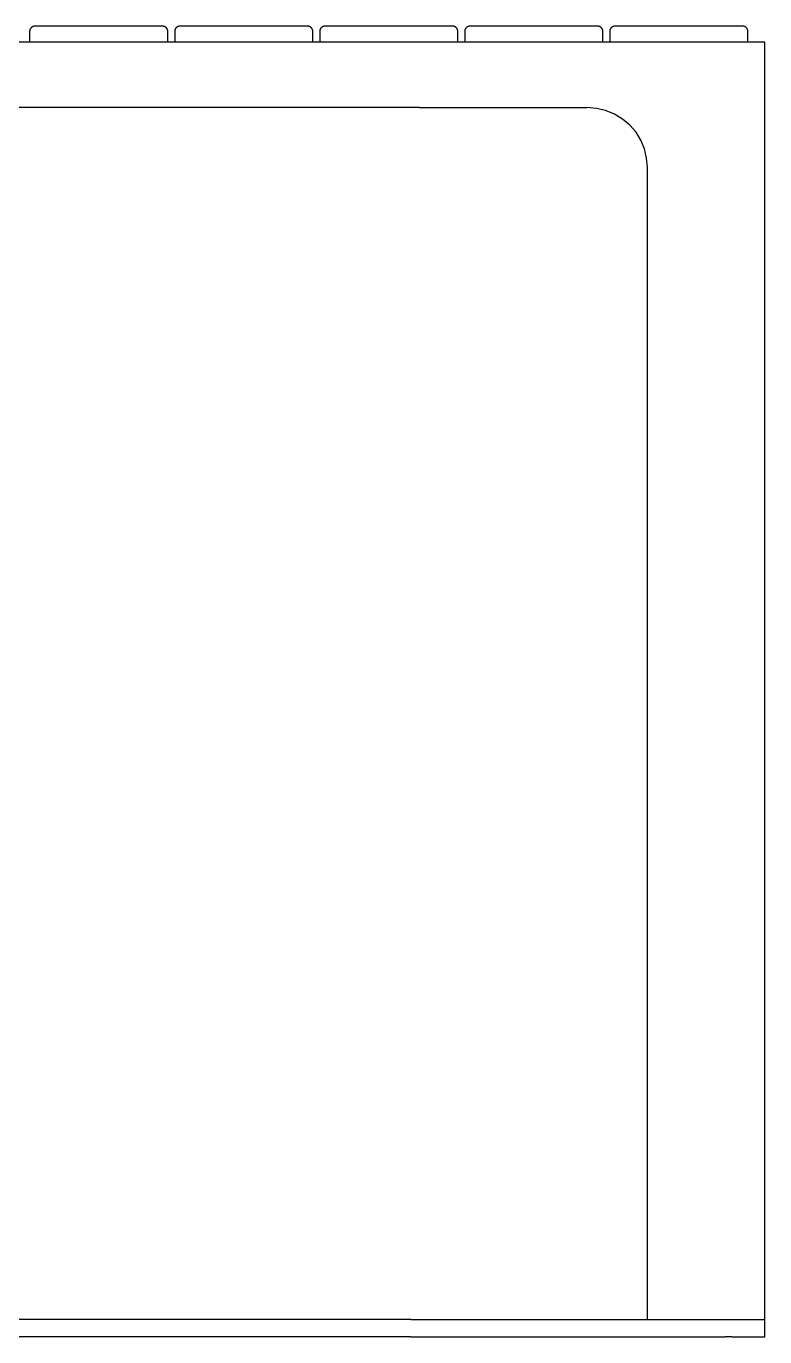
# Model space of a CAD drawing. Header units: millimetres. Extents: x 0 to 5466, y 0 to 3819.
# Drawn here: x 1523 to 1951, y 2344 to 3103 of the extents above; entities that cross this region are included whole.
import ezdxf

# ---------------------------------------------------------------- set-up
doc = ezdxf.new("R2010")
doc.units = ezdxf.units.MM
doc.header["$MEASUREMENT"] = 0
doc.layers.add('Domyślny', color=7, linetype='Continuous', true_color=0x000000)
doc.layers.add('Utwórz2D linie widoczne', color=7, linetype='Continuous', true_color=0x000000)

msp = doc.modelspace()

# ---------------------------------------------------------------- linework, layer by layer
at = {"layer": 'Domyślny'}
for p, q in [((1750.96, 3056.06, 3235.88), (1847.96, 3056.06, 3235.88)), ((1927.96, 2354.07, 3235.88), (1950.96, 2354.07, 3235.88)), ((1931.95, 2344.07, 3235.88), (1950.96, 2344.07, 3235.88))]:
    msp.add_line(p, q, dxfattribs=at)
at = {"layer": 'Utwórz2D linie widoczne'}
for p, q in [((1525.19, 3100.33, 3235.88), (1525.18, 3100.22, 3235.88)), ((1525.18, 3100.22, 3235.88), (1525.18, 3094.06, 3235.88)), ((1525.2, 3100.53, 3235.88), (1525.19, 3100.43, 3235.88)), ((1525.19, 3100.43, 3235.88), (1525.19, 3100.33, 3235.88)), ((1525.21, 3100.63, 3235.88), (1525.2, 3100.53, 3235.88)), ((1525.23, 3100.73, 3235.88), (1525.21, 3100.63, 3235.88)), ((1525.25, 3100.84, 3235.88), (1525.23, 3100.73, 3235.88)), ((1525.27, 3100.94, 3235.88), (1525.25, 3100.84, 3235.88)), ((1525.29, 3101.03, 3235.88), (1525.27, 3100.94, 3235.88)), ((1525.32, 3101.13, 3235.88), (1525.29, 3101.03, 3235.88)), ((1525.36, 3101.23, 3235.88), (1525.32, 3101.13, 3235.88)), ((1525.39, 3101.33, 3235.88), (1525.36, 3101.23, 3235.88)), ((1525.43, 3101.42, 3235.88), (1525.39, 3101.33, 3235.88)), ((1525.47, 3101.51, 3235.88), (1525.43, 3101.42, 3235.88)), ((1525.52, 3101.61, 3235.88), (1525.47, 3101.51, 3235.88)), ((1525.57, 3101.7, 3235.88), (1525.52, 3101.61, 3235.88)), ((1525.62, 3101.78, 3235.88), (1525.57, 3101.7, 3235.88)), ((1525.67, 3101.87, 3235.88), (1525.62, 3101.78, 3235.88)), ((1525.73, 3101.95, 3235.88), (1525.67, 3101.87, 3235.88)), ((1525.79, 3102.04, 3235.88), (1525.73, 3101.95, 3235.88)), ((1525.86, 3102.12, 3235.88), (1525.79, 3102.04, 3235.88)), ((1525.92, 3102.2, 3235.88), (1525.86, 3102.12, 3235.88)), ((1525.99, 3102.27, 3235.88), (1525.92, 3102.2, 3235.88)), ((1526.06, 3102.35, 3235.88), (1525.99, 3102.27, 3235.88)), ((1526.14, 3102.42, 3235.88), (1526.06, 3102.35, 3235.88)), ((1526.21, 3102.49, 3235.88), (1526.14, 3102.42, 3235.88)), ((1526.29, 3102.55, 3235.88), (1526.21, 3102.49, 3235.88)), ((1526.37, 3102.62, 3235.88), (1526.29, 3102.55, 3235.88)), ((1526.45, 3102.68, 3235.88), (1526.37, 3102.62, 3235.88)), ((1526.54, 3102.73, 3235.88), (1526.45, 3102.68, 3235.88)), ((1526.62, 3102.79, 3235.88), (1526.54, 3102.73, 3235.88)), ((1526.71, 3102.84, 3235.88), (1526.62, 3102.79, 3235.88)), ((1526.8, 3102.89, 3235.88), (1526.71, 3102.84, 3235.88)), ((1526.89, 3102.93, 3235.88), (1526.8, 3102.89, 3235.88)), ((1526.99, 3102.98, 3235.88), (1526.89, 3102.93, 3235.88)), ((1527.08, 3103.02, 3235.88), (1526.99, 3102.98, 3235.88)), ((1527.18, 3103.05, 3235.88), (1527.08, 3103.02, 3235.88)), ((1527.28, 3103.08, 3235.88), (1527.18, 3103.05, 3235.88)), ((1527.37, 3103.11, 3235.88), (1527.28, 3103.08, 3235.88)), ((1527.47, 3103.14, 3235.88), (1527.37, 3103.11, 3235.88)), ((1527.57, 3103.16, 3235.88), (1527.47, 3103.14, 3235.88)), ((1527.67, 3103.18, 3235.88), (1527.57, 3103.16, 3235.88)), ((1527.77, 3103.2, 3235.88), (1527.67, 3103.18, 3235.88)), ((1527.88, 3103.21, 3235.88), (1527.77, 3103.2, 3235.88)), ((1527.98, 3103.22, 3235.88), (1527.88, 3103.21, 3235.88)), ((1528.08, 3103.22, 3235.88), (1527.98, 3103.22, 3235.88)), ((1528.18, 3103.22, 3235.88), (1528.08, 3103.22, 3235.88)), ((1602.18, 3103.22, 3235.88), (1528.18, 3103.22, 3235.88)), ((1602.29, 3103.22, 3235.88), (1602.18, 3103.22, 3235.88)), ((1602.39, 3103.22, 3235.88), (1602.29, 3103.22, 3235.88)), ((1602.49, 3103.21, 3235.88), (1602.39, 3103.22, 3235.88)), ((1602.59, 3103.2, 3235.88), (1602.49, 3103.21, 3235.88)), ((1602.69, 3103.18, 3235.88), (1602.59, 3103.2, 3235.88)), ((1602.79, 3103.16, 3235.88), (1602.69, 3103.18, 3235.88)), ((1602.89, 3103.14, 3235.88), (1602.79, 3103.16, 3235.88)), ((1602.99, 3103.11, 3235.88), (1602.89, 3103.14, 3235.88)), ((1603.09, 3103.08, 3235.88), (1602.99, 3103.11, 3235.88)), ((1603.19, 3103.05, 3235.88), (1603.09, 3103.08, 3235.88)), ((1603.28, 3103.02, 3235.88), (1603.19, 3103.05, 3235.88)), ((1603.38, 3102.98, 3235.88), (1603.28, 3103.02, 3235.88)), ((1603.47, 3102.93, 3235.88), (1603.38, 3102.98, 3235.88)), ((1603.56, 3102.89, 3235.88), (1603.47, 3102.93, 3235.88)), ((1603.65, 3102.84, 3235.88), (1603.56, 3102.89, 3235.88)), ((1603.74, 3102.79, 3235.88), (1603.65, 3102.84, 3235.88)), ((1603.83, 3102.73, 3235.88), (1603.74, 3102.79, 3235.88)), ((1603.91, 3102.68, 3235.88), (1603.83, 3102.73, 3235.88)), ((1604, 3102.62, 3235.88), (1603.91, 3102.68, 3235.88)), ((1604.08, 3102.55, 3235.88), (1604, 3102.62, 3235.88)), ((1604.15, 3102.49, 3235.88), (1604.08, 3102.55, 3235.88)), ((1604.23, 3102.42, 3235.88), (1604.15, 3102.49, 3235.88)), ((1604.3, 3102.35, 3235.88), (1604.23, 3102.42, 3235.88)), ((1604.38, 3102.27, 3235.88), (1604.3, 3102.35, 3235.88)), ((1604.44, 3102.2, 3235.88), (1604.38, 3102.27, 3235.88)), ((1604.51, 3102.12, 3235.88), (1604.44, 3102.2, 3235.88)), ((1604.57, 3102.04, 3235.88), (1604.51, 3102.12, 3235.88)), ((1604.63, 3101.95, 3235.88), (1604.57, 3102.04, 3235.88)), ((1604.69, 3101.87, 3235.88), (1604.63, 3101.95, 3235.88)), ((1604.75, 3101.78, 3235.88), (1604.69, 3101.87, 3235.88)), ((1604.8, 3101.7, 3235.88), (1604.75, 3101.78, 3235.88)), ((1604.85, 3101.61, 3235.88), (1604.8, 3101.7, 3235.88)), ((1604.89, 3101.51, 3235.88), (1604.85, 3101.61, 3235.88)), ((1604.93, 3101.42, 3235.88), (1604.89, 3101.51, 3235.88)), ((1604.97, 3101.33, 3235.88), (1604.93, 3101.42, 3235.88)), ((1605.01, 3101.23, 3235.88), (1604.97, 3101.33, 3235.88)), ((1605.04, 3101.13, 3235.88), (1605.01, 3101.23, 3235.88)), ((1605.07, 3101.03, 3235.88), (1605.04, 3101.13, 3235.88)), ((1605.1, 3100.94, 3235.88), (1605.07, 3101.03, 3235.88)), ((1605.12, 3100.84, 3235.88), (1605.1, 3100.94, 3235.88)), ((1605.14, 3100.73, 3235.88), (1605.12, 3100.84, 3235.88)), ((1605.16, 3100.63, 3235.88), (1605.14, 3100.73, 3235.88)), ((1605.17, 3100.53, 3235.88), (1605.16, 3100.63, 3235.88)), ((1605.18, 3100.43, 3235.88), (1605.17, 3100.53, 3235.88)), ((1605.18, 3100.33, 3235.88), (1605.18, 3100.43, 3235.88)), ((1605.18, 3100.22, 3235.88), (1605.18, 3100.33, 3235.88)), ((1605.18, 3094.06, 3235.88), (1605.18, 3100.22, 3235.88)), ((1609.19, 3100.33, 3235.88), (1609.18, 3100.22, 3235.88)), ((1609.18, 3100.22, 3235.88), (1609.18, 3094.06, 3235.88)), ((1609.2, 3100.53, 3235.88), (1609.19, 3100.43, 3235.88)), ((1609.19, 3100.43, 3235.88), (1609.19, 3100.33, 3235.88)), ((1609.21, 3100.63, 3235.88), (1609.2, 3100.53, 3235.88)), ((1609.23, 3100.73, 3235.88), (1609.21, 3100.63, 3235.88)), ((1609.25, 3100.84, 3235.88), (1609.23, 3100.73, 3235.88)), ((1609.27, 3100.94, 3235.88), (1609.25, 3100.84, 3235.88)), ((1609.29, 3101.03, 3235.88), (1609.27, 3100.94, 3235.88)), ((1609.32, 3101.13, 3235.88), (1609.29, 3101.03, 3235.88)), ((1609.36, 3101.23, 3235.88), (1609.32, 3101.13, 3235.88)), ((1609.39, 3101.33, 3235.88), (1609.36, 3101.23, 3235.88)), ((1609.43, 3101.42, 3235.88), (1609.39, 3101.33, 3235.88)), ((1609.47, 3101.51, 3235.88), (1609.43, 3101.42, 3235.88)), ((1609.52, 3101.61, 3235.88), (1609.47, 3101.51, 3235.88)), ((1609.57, 3101.7, 3235.88), (1609.52, 3101.61, 3235.88)), ((1609.62, 3101.78, 3235.88), (1609.57, 3101.7, 3235.88)), ((1609.67, 3101.87, 3235.88), (1609.62, 3101.78, 3235.88)), ((1609.73, 3101.95, 3235.88), (1609.67, 3101.87, 3235.88)), ((1609.79, 3102.04, 3235.88), (1609.73, 3101.95, 3235.88)), ((1609.86, 3102.12, 3235.88), (1609.79, 3102.04, 3235.88)), ((1609.92, 3102.2, 3235.88), (1609.86, 3102.12, 3235.88)), ((1609.99, 3102.27, 3235.88), (1609.92, 3102.2, 3235.88)), ((1610.06, 3102.35, 3235.88), (1609.99, 3102.27, 3235.88)), ((1610.14, 3102.42, 3235.88), (1610.06, 3102.35, 3235.88)), ((1610.21, 3102.49, 3235.88), (1610.14, 3102.42, 3235.88)), ((1610.29, 3102.55, 3235.88), (1610.21, 3102.49, 3235.88)), ((1610.37, 3102.62, 3235.88), (1610.29, 3102.55, 3235.88)), ((1610.45, 3102.68, 3235.88), (1610.37, 3102.62, 3235.88)), ((1610.54, 3102.73, 3235.88), (1610.45, 3102.68, 3235.88)), ((1610.62, 3102.79, 3235.88), (1610.54, 3102.73, 3235.88)), ((1610.71, 3102.84, 3235.88), (1610.62, 3102.79, 3235.88)), ((1610.8, 3102.89, 3235.88), (1610.71, 3102.84, 3235.88)), ((1610.89, 3102.93, 3235.88), (1610.8, 3102.89, 3235.88)), ((1610.99, 3102.98, 3235.88), (1610.89, 3102.93, 3235.88)), ((1611.08, 3103.02, 3235.88), (1610.99, 3102.98, 3235.88)), ((1611.18, 3103.05, 3235.88), (1611.08, 3103.02, 3235.88)), ((1611.28, 3103.08, 3235.88), (1611.18, 3103.05, 3235.88)), ((1611.37, 3103.11, 3235.88), (1611.28, 3103.08, 3235.88)), ((1611.47, 3103.14, 3235.88), (1611.37, 3103.11, 3235.88)), ((1611.57, 3103.16, 3235.88), (1611.47, 3103.14, 3235.88)), ((1611.67, 3103.18, 3235.88), (1611.57, 3103.16, 3235.88)), ((1611.77, 3103.2, 3235.88), (1611.67, 3103.18, 3235.88)), ((1611.88, 3103.21, 3235.88), (1611.77, 3103.2, 3235.88)), ((1611.98, 3103.22, 3235.88), (1611.88, 3103.21, 3235.88)), ((1612.08, 3103.22, 3235.88), (1611.98, 3103.22, 3235.88)), ((1612.18, 3103.22, 3235.88), (1612.08, 3103.22, 3235.88)), ((1686.18, 3103.22, 3235.88), (1612.18, 3103.22, 3235.88)), ((1686.29, 3103.22, 3235.88), (1686.18, 3103.22, 3235.88)), ((1686.39, 3103.22, 3235.88), (1686.29, 3103.22, 3235.88)), ((1686.49, 3103.21, 3235.88), (1686.39, 3103.22, 3235.88)), ((1686.59, 3103.2, 3235.88), (1686.49, 3103.21, 3235.88)), ((1686.69, 3103.18, 3235.88), (1686.59, 3103.2, 3235.88)), ((1686.79, 3103.16, 3235.88), (1686.69, 3103.18, 3235.88)), ((1686.89, 3103.14, 3235.88), (1686.79, 3103.16, 3235.88)), ((1686.99, 3103.11, 3235.88), (1686.89, 3103.14, 3235.88)), ((1687.09, 3103.08, 3235.88), (1686.99, 3103.11, 3235.88)), ((1687.19, 3103.05, 3235.88), (1687.09, 3103.08, 3235.88)), ((1687.28, 3103.02, 3235.88), (1687.19, 3103.05, 3235.88)), ((1687.38, 3102.98, 3235.88), (1687.28, 3103.02, 3235.88)), ((1687.47, 3102.93, 3235.88), (1687.38, 3102.98, 3235.88)), ((1687.56, 3102.89, 3235.88), (1687.47, 3102.93, 3235.88)), ((1687.65, 3102.84, 3235.88), (1687.56, 3102.89, 3235.88)), ((1687.74, 3102.79, 3235.88), (1687.65, 3102.84, 3235.88)), ((1687.83, 3102.73, 3235.88), (1687.74, 3102.79, 3235.88)), ((1687.91, 3102.68, 3235.88), (1687.83, 3102.73, 3235.88)), ((1688, 3102.62, 3235.88), (1687.91, 3102.68, 3235.88)), ((1688.08, 3102.55, 3235.88), (1688, 3102.62, 3235.88)), ((1688.15, 3102.49, 3235.88), (1688.08, 3102.55, 3235.88)), ((1688.23, 3102.42, 3235.88), (1688.15, 3102.49, 3235.88)), ((1688.3, 3102.35, 3235.88), (1688.23, 3102.42, 3235.88)), ((1688.38, 3102.27, 3235.88), (1688.3, 3102.35, 3235.88)), ((1688.44, 3102.2, 3235.88), (1688.38, 3102.27, 3235.88)), ((1688.51, 3102.12, 3235.88), (1688.44, 3102.2, 3235.88)), ((1688.57, 3102.04, 3235.88), (1688.51, 3102.12, 3235.88)), ((1688.63, 3101.95, 3235.88), (1688.57, 3102.04, 3235.88)), ((1688.69, 3101.87, 3235.88), (1688.63, 3101.95, 3235.88)), ((1688.75, 3101.78, 3235.88), (1688.69, 3101.87, 3235.88)), ((1688.8, 3101.7, 3235.88), (1688.75, 3101.78, 3235.88)), ((1688.85, 3101.61, 3235.88), (1688.8, 3101.7, 3235.88)), ((1688.89, 3101.51, 3235.88), (1688.85, 3101.61, 3235.88)), ((1688.93, 3101.42, 3235.88), (1688.89, 3101.51, 3235.88)), ((1688.97, 3101.33, 3235.88), (1688.93, 3101.42, 3235.88)), ((1689.01, 3101.23, 3235.88), (1688.97, 3101.33, 3235.88)), ((1689.04, 3101.13, 3235.88), (1689.01, 3101.23, 3235.88)), ((1689.07, 3101.03, 3235.88), (1689.04, 3101.13, 3235.88)), ((1689.1, 3100.94, 3235.88), (1689.07, 3101.03, 3235.88)), ((1689.12, 3100.84, 3235.88), (1689.1, 3100.94, 3235.88)), ((1689.14, 3100.73, 3235.88), (1689.12, 3100.84, 3235.88)), ((1689.16, 3100.63, 3235.88), (1689.14, 3100.73, 3235.88)), ((1689.17, 3100.53, 3235.88), (1689.16, 3100.63, 3235.88)), ((1689.18, 3100.43, 3235.88), (1689.17, 3100.53, 3235.88)), ((1689.18, 3100.33, 3235.88), (1689.18, 3100.43, 3235.88)), ((1689.18, 3100.22, 3235.88), (1689.18, 3100.33, 3235.88)), ((1689.18, 3094.06, 3235.88), (1689.18, 3100.22, 3235.88)), ((1693.19, 3100.33, 3235.88), (1693.18, 3100.22, 3235.88)), ((1693.18, 3100.22, 3235.88), (1693.18, 3094.06, 3235.88)), ((1693.2, 3100.53, 3235.88), (1693.19, 3100.43, 3235.88)), ((1693.19, 3100.43, 3235.88), (1693.19, 3100.33, 3235.88)), ((1693.21, 3100.63, 3235.88), (1693.2, 3100.53, 3235.88)), ((1693.23, 3100.73, 3235.88), (1693.21, 3100.63, 3235.88)), ((1693.25, 3100.84, 3235.88), (1693.23, 3100.73, 3235.88)), ((1693.27, 3100.94, 3235.88), (1693.25, 3100.84, 3235.88)), ((1693.29, 3101.03, 3235.88), (1693.27, 3100.94, 3235.88)), ((1693.32, 3101.13, 3235.88), (1693.29, 3101.03, 3235.88)), ((1693.36, 3101.23, 3235.88), (1693.32, 3101.13, 3235.88)), ((1693.39, 3101.33, 3235.88), (1693.36, 3101.23, 3235.88)), ((1693.43, 3101.42, 3235.88), (1693.39, 3101.33, 3235.88)), ((1693.47, 3101.51, 3235.88), (1693.43, 3101.42, 3235.88)), ((1693.52, 3101.61, 3235.88), (1693.47, 3101.51, 3235.88)), ((1693.57, 3101.7, 3235.88), (1693.52, 3101.61, 3235.88)), ((1693.62, 3101.78, 3235.88), (1693.57, 3101.7, 3235.88)), ((1693.67, 3101.87, 3235.88), (1693.62, 3101.78, 3235.88)), ((1693.73, 3101.95, 3235.88), (1693.67, 3101.87, 3235.88)), ((1693.79, 3102.04, 3235.88), (1693.73, 3101.95, 3235.88)), ((1693.86, 3102.12, 3235.88), (1693.79, 3102.04, 3235.88)), ((1693.92, 3102.2, 3235.88), (1693.86, 3102.12, 3235.88)), ((1693.99, 3102.27, 3235.88), (1693.92, 3102.2, 3235.88)), ((1694.06, 3102.35, 3235.88), (1693.99, 3102.27, 3235.88)), ((1694.14, 3102.42, 3235.88), (1694.06, 3102.35, 3235.88)), ((1694.21, 3102.49, 3235.88), (1694.14, 3102.42, 3235.88)), ((1694.29, 3102.55, 3235.88), (1694.21, 3102.49, 3235.88)), ((1694.37, 3102.62, 3235.88), (1694.29, 3102.55, 3235.88)), ((1694.45, 3102.68, 3235.88), (1694.37, 3102.62, 3235.88)), ((1694.54, 3102.73, 3235.88), (1694.45, 3102.68, 3235.88)), ((1694.62, 3102.79, 3235.88), (1694.54, 3102.73, 3235.88)), ((1694.71, 3102.84, 3235.88), (1694.62, 3102.79, 3235.88)), ((1694.8, 3102.89, 3235.88), (1694.71, 3102.84, 3235.88)), ((1694.89, 3102.93, 3235.88), (1694.8, 3102.89, 3235.88)), ((1694.99, 3102.98, 3235.88), (1694.89, 3102.93, 3235.88)), ((1695.08, 3103.02, 3235.88), (1694.99, 3102.98, 3235.88)), ((1695.18, 3103.05, 3235.88), (1695.08, 3103.02, 3235.88)), ((1695.28, 3103.08, 3235.88), (1695.18, 3103.05, 3235.88)), ((1695.37, 3103.11, 3235.88), (1695.28, 3103.08, 3235.88)), ((1695.47, 3103.14, 3235.88), (1695.37, 3103.11, 3235.88)), ((1695.57, 3103.16, 3235.88), (1695.47, 3103.14, 3235.88)), ((1695.67, 3103.18, 3235.88), (1695.57, 3103.16, 3235.88)), ((1695.77, 3103.2, 3235.88), (1695.67, 3103.18, 3235.88)), ((1695.88, 3103.21, 3235.88), (1695.77, 3103.2, 3235.88)), ((1695.98, 3103.22, 3235.88), (1695.88, 3103.21, 3235.88)), ((1696.08, 3103.22, 3235.88), (1695.98, 3103.22, 3235.88)), ((1696.18, 3103.22, 3235.88), (1696.08, 3103.22, 3235.88)), ((1770.18, 3103.22, 3235.88), (1696.18, 3103.22, 3235.88)), ((1770.29, 3103.22, 3235.88), (1770.18, 3103.22, 3235.88)), ((1770.39, 3103.22, 3235.88), (1770.29, 3103.22, 3235.88)), ((1770.49, 3103.21, 3235.88), (1770.39, 3103.22, 3235.88)), ((1770.59, 3103.2, 3235.88), (1770.49, 3103.21, 3235.88)), ((1770.69, 3103.18, 3235.88), (1770.59, 3103.2, 3235.88)), ((1770.79, 3103.16, 3235.88), (1770.69, 3103.18, 3235.88)), ((1770.89, 3103.14, 3235.88), (1770.79, 3103.16, 3235.88)), ((1770.99, 3103.11, 3235.88), (1770.89, 3103.14, 3235.88)), ((1771.09, 3103.08, 3235.88), (1770.99, 3103.11, 3235.88)), ((1771.19, 3103.05, 3235.88), (1771.09, 3103.08, 3235.88)), ((1771.28, 3103.02, 3235.88), (1771.19, 3103.05, 3235.88)), ((1771.38, 3102.98, 3235.88), (1771.28, 3103.02, 3235.88)), ((1771.47, 3102.93, 3235.88), (1771.38, 3102.98, 3235.88)), ((1771.56, 3102.89, 3235.88), (1771.47, 3102.93, 3235.88)), ((1771.65, 3102.84, 3235.88), (1771.56, 3102.89, 3235.88)), ((1771.74, 3102.79, 3235.88), (1771.65, 3102.84, 3235.88)), ((1771.83, 3102.73, 3235.88), (1771.74, 3102.79, 3235.88)), ((1771.91, 3102.68, 3235.88), (1771.83, 3102.73, 3235.88)), ((1772, 3102.62, 3235.88), (1771.91, 3102.68, 3235.88)), ((1772.08, 3102.55, 3235.88), (1772, 3102.62, 3235.88)), ((1772.15, 3102.49, 3235.88), (1772.08, 3102.55, 3235.88)), ((1772.23, 3102.42, 3235.88), (1772.15, 3102.49, 3235.88)), ((1772.3, 3102.35, 3235.88), (1772.23, 3102.42, 3235.88)), ((1772.38, 3102.27, 3235.88), (1772.3, 3102.35, 3235.88)), ((1772.44, 3102.2, 3235.88), (1772.38, 3102.27, 3235.88)), ((1772.51, 3102.12, 3235.88), (1772.44, 3102.2, 3235.88)), ((1772.57, 3102.04, 3235.88), (1772.51, 3102.12, 3235.88)), ((1772.63, 3101.95, 3235.88), (1772.57, 3102.04, 3235.88)), ((1772.69, 3101.87, 3235.88), (1772.63, 3101.95, 3235.88)), ((1772.75, 3101.78, 3235.88), (1772.69, 3101.87, 3235.88)), ((1772.8, 3101.7, 3235.88), (1772.75, 3101.78, 3235.88)), ((1772.85, 3101.61, 3235.88), (1772.8, 3101.7, 3235.88)), ((1772.89, 3101.51, 3235.88), (1772.85, 3101.61, 3235.88)), ((1772.93, 3101.42, 3235.88), (1772.89, 3101.51, 3235.88)), ((1772.97, 3101.33, 3235.88), (1772.93, 3101.42, 3235.88)), ((1773.01, 3101.23, 3235.88), (1772.97, 3101.33, 3235.88)), ((1773.04, 3101.13, 3235.88), (1773.01, 3101.23, 3235.88)), ((1773.07, 3101.03, 3235.88), (1773.04, 3101.13, 3235.88)), ((1773.1, 3100.94, 3235.88), (1773.07, 3101.03, 3235.88)), ((1773.12, 3100.84, 3235.88), (1773.1, 3100.94, 3235.88)), ((1773.14, 3100.73, 3235.88), (1773.12, 3100.84, 3235.88)), ((1773.16, 3100.63, 3235.88), (1773.14, 3100.73, 3235.88)), ((1773.17, 3100.53, 3235.88), (1773.16, 3100.63, 3235.88)), ((1773.18, 3100.43, 3235.88), (1773.17, 3100.53, 3235.88)), ((1773.18, 3100.33, 3235.88), (1773.18, 3100.43, 3235.88)), ((1773.18, 3100.22, 3235.88), (1773.18, 3100.33, 3235.88)), ((1773.18, 3094.06, 3235.88), (1773.18, 3100.22, 3235.88)), ((1777.19, 3100.33, 3235.88), (1777.18, 3100.22, 3235.88)), ((1777.18, 3100.22, 3235.88), (1777.18, 3094.06, 3235.88)), ((1777.2, 3100.53, 3235.88), (1777.19, 3100.43, 3235.88)), ((1777.19, 3100.43, 3235.88), (1777.19, 3100.33, 3235.88)), ((1777.21, 3100.63, 3235.88), (1777.2, 3100.53, 3235.88)), ((1777.23, 3100.73, 3235.88), (1777.21, 3100.63, 3235.88)), ((1777.25, 3100.84, 3235.88), (1777.23, 3100.73, 3235.88)), ((1777.27, 3100.94, 3235.88), (1777.25, 3100.84, 3235.88)), ((1777.29, 3101.03, 3235.88), (1777.27, 3100.94, 3235.88)), ((1777.32, 3101.13, 3235.88), (1777.29, 3101.03, 3235.88)), ((1777.36, 3101.23, 3235.88), (1777.32, 3101.13, 3235.88)), ((1777.39, 3101.33, 3235.88), (1777.36, 3101.23, 3235.88)), ((1777.43, 3101.42, 3235.88), (1777.39, 3101.33, 3235.88)), ((1777.47, 3101.51, 3235.88), (1777.43, 3101.42, 3235.88)), ((1777.52, 3101.61, 3235.88), (1777.47, 3101.51, 3235.88)), ((1777.57, 3101.7, 3235.88), (1777.52, 3101.61, 3235.88)), ((1777.62, 3101.78, 3235.88), (1777.57, 3101.7, 3235.88)), ((1777.67, 3101.87, 3235.88), (1777.62, 3101.78, 3235.88)), ((1777.73, 3101.95, 3235.88), (1777.67, 3101.87, 3235.88)), ((1777.79, 3102.04, 3235.88), (1777.73, 3101.95, 3235.88)), ((1777.86, 3102.12, 3235.88), (1777.79, 3102.04, 3235.88)), ((1777.92, 3102.2, 3235.88), (1777.86, 3102.12, 3235.88)), ((1777.99, 3102.27, 3235.88), (1777.92, 3102.2, 3235.88)), ((1778.06, 3102.35, 3235.88), (1777.99, 3102.27, 3235.88)), ((1778.14, 3102.42, 3235.88), (1778.06, 3102.35, 3235.88)), ((1778.21, 3102.49, 3235.88), (1778.14, 3102.42, 3235.88)), ((1778.29, 3102.55, 3235.88), (1778.21, 3102.49, 3235.88)), ((1778.37, 3102.62, 3235.88), (1778.29, 3102.55, 3235.88)), ((1778.45, 3102.68, 3235.88), (1778.37, 3102.62, 3235.88)), ((1778.54, 3102.73, 3235.88), (1778.45, 3102.68, 3235.88)), ((1778.62, 3102.79, 3235.88), (1778.54, 3102.73, 3235.88)), ((1778.71, 3102.84, 3235.88), (1778.62, 3102.79, 3235.88)), ((1778.8, 3102.89, 3235.88), (1778.71, 3102.84, 3235.88)), ((1778.89, 3102.93, 3235.88), (1778.8, 3102.89, 3235.88)), ((1778.99, 3102.98, 3235.88), (1778.89, 3102.93, 3235.88)), ((1779.08, 3103.02, 3235.88), (1778.99, 3102.98, 3235.88)), ((1779.18, 3103.05, 3235.88), (1779.08, 3103.02, 3235.88)), ((1779.28, 3103.08, 3235.88), (1779.18, 3103.05, 3235.88)), ((1779.37, 3103.11, 3235.88), (1779.28, 3103.08, 3235.88)), ((1779.47, 3103.14, 3235.88), (1779.37, 3103.11, 3235.88)), ((1779.57, 3103.16, 3235.88), (1779.47, 3103.14, 3235.88)), ((1779.67, 3103.18, 3235.88), (1779.57, 3103.16, 3235.88)), ((1779.77, 3103.2, 3235.88), (1779.67, 3103.18, 3235.88)), ((1779.88, 3103.21, 3235.88), (1779.77, 3103.2, 3235.88)), ((1779.98, 3103.22, 3235.88), (1779.88, 3103.21, 3235.88)), ((1780.08, 3103.22, 3235.88), (1779.98, 3103.22, 3235.88)), ((1780.18, 3103.22, 3235.88), (1780.08, 3103.22, 3235.88)), ((1854.18, 3103.22, 3235.88), (1780.18, 3103.22, 3235.88)), ((1854.29, 3103.22, 3235.88), (1854.18, 3103.22, 3235.88)), ((1854.39, 3103.22, 3235.88), (1854.29, 3103.22, 3235.88)), ((1854.49, 3103.21, 3235.88), (1854.39, 3103.22, 3235.88)), ((1854.59, 3103.2, 3235.88), (1854.49, 3103.21, 3235.88)), ((1854.69, 3103.18, 3235.88), (1854.59, 3103.2, 3235.88)), ((1854.79, 3103.16, 3235.88), (1854.69, 3103.18, 3235.88)), ((1854.89, 3103.14, 3235.88), (1854.79, 3103.16, 3235.88)), ((1854.99, 3103.11, 3235.88), (1854.89, 3103.14, 3235.88)), ((1855.09, 3103.08, 3235.88), (1854.99, 3103.11, 3235.88)), ((1855.19, 3103.05, 3235.88), (1855.09, 3103.08, 3235.88)), ((1855.28, 3103.02, 3235.88), (1855.19, 3103.05, 3235.88)), ((1855.38, 3102.98, 3235.88), (1855.28, 3103.02, 3235.88)), ((1855.47, 3102.93, 3235.88), (1855.38, 3102.98, 3235.88)), ((1855.56, 3102.89, 3235.88), (1855.47, 3102.93, 3235.88)), ((1855.65, 3102.84, 3235.88), (1855.56, 3102.89, 3235.88)), ((1855.74, 3102.79, 3235.88), (1855.65, 3102.84, 3235.88)), ((1855.83, 3102.73, 3235.88), (1855.74, 3102.79, 3235.88)), ((1855.91, 3102.68, 3235.88), (1855.83, 3102.73, 3235.88)), ((1856, 3102.62, 3235.88), (1855.91, 3102.68, 3235.88)), ((1856.08, 3102.55, 3235.88), (1856, 3102.62, 3235.88)), ((1856.15, 3102.49, 3235.88), (1856.08, 3102.55, 3235.88)), ((1856.23, 3102.42, 3235.88), (1856.15, 3102.49, 3235.88)), ((1856.3, 3102.35, 3235.88), (1856.23, 3102.42, 3235.88)), ((1856.38, 3102.27, 3235.88), (1856.3, 3102.35, 3235.88)), ((1856.44, 3102.2, 3235.88), (1856.38, 3102.27, 3235.88)), ((1856.51, 3102.12, 3235.88), (1856.44, 3102.2, 3235.88)), ((1856.57, 3102.04, 3235.88), (1856.51, 3102.12, 3235.88)), ((1856.63, 3101.95, 3235.88), (1856.57, 3102.04, 3235.88)), ((1856.69, 3101.87, 3235.88), (1856.63, 3101.95, 3235.88)), ((1856.75, 3101.78, 3235.88), (1856.69, 3101.87, 3235.88)), ((1856.8, 3101.7, 3235.88), (1856.75, 3101.78, 3235.88)), ((1856.85, 3101.61, 3235.88), (1856.8, 3101.7, 3235.88)), ((1856.89, 3101.51, 3235.88), (1856.85, 3101.61, 3235.88)), ((1856.93, 3101.42, 3235.88), (1856.89, 3101.51, 3235.88)), ((1856.97, 3101.33, 3235.88), (1856.93, 3101.42, 3235.88)), ((1857.01, 3101.23, 3235.88), (1856.97, 3101.33, 3235.88)), ((1857.04, 3101.13, 3235.88), (1857.01, 3101.23, 3235.88)), ((1857.07, 3101.03, 3235.88), (1857.04, 3101.13, 3235.88)), ((1857.1, 3100.94, 3235.88), (1857.07, 3101.03, 3235.88)), ((1857.12, 3100.84, 3235.88), (1857.1, 3100.94, 3235.88)), ((1857.14, 3100.73, 3235.88), (1857.12, 3100.84, 3235.88)), ((1857.16, 3100.63, 3235.88), (1857.14, 3100.73, 3235.88)), ((1857.17, 3100.53, 3235.88), (1857.16, 3100.63, 3235.88)), ((1857.18, 3100.43, 3235.88), (1857.17, 3100.53, 3235.88)), ((1857.18, 3100.33, 3235.88), (1857.18, 3100.43, 3235.88)), ((1857.18, 3100.22, 3235.88), (1857.18, 3100.33, 3235.88)), ((1857.18, 3094.06, 3235.88), (1857.18, 3100.22, 3235.88)), ((1861.19, 3100.33, 3235.88), (1861.18, 3100.22, 3235.88)), ((1861.18, 3100.22, 3235.88), (1861.18, 3094.06, 3235.88)), ((1861.2, 3100.53, 3235.88), (1861.19, 3100.43, 3235.88)), ((1861.19, 3100.43, 3235.88), (1861.19, 3100.33, 3235.88)), ((1861.21, 3100.63, 3235.88), (1861.2, 3100.53, 3235.88)), ((1861.23, 3100.73, 3235.88), (1861.21, 3100.63, 3235.88)), ((1861.25, 3100.84, 3235.88), (1861.23, 3100.73, 3235.88)), ((1861.27, 3100.94, 3235.88), (1861.25, 3100.84, 3235.88)), ((1861.29, 3101.03, 3235.88), (1861.27, 3100.94, 3235.88)), ((1861.32, 3101.13, 3235.88), (1861.29, 3101.03, 3235.88)), ((1861.36, 3101.23, 3235.88), (1861.32, 3101.13, 3235.88)), ((1861.39, 3101.33, 3235.88), (1861.36, 3101.23, 3235.88)), ((1861.43, 3101.42, 3235.88), (1861.39, 3101.33, 3235.88)), ((1861.47, 3101.51, 3235.88), (1861.43, 3101.42, 3235.88)), ((1861.52, 3101.61, 3235.88), (1861.47, 3101.51, 3235.88)), ((1861.57, 3101.7, 3235.88), (1861.52, 3101.61, 3235.88)), ((1861.62, 3101.78, 3235.88), (1861.57, 3101.7, 3235.88)), ((1861.67, 3101.87, 3235.88), (1861.62, 3101.78, 3235.88)), ((1861.73, 3101.95, 3235.88), (1861.67, 3101.87, 3235.88)), ((1861.79, 3102.04, 3235.88), (1861.73, 3101.95, 3235.88)), ((1861.86, 3102.12, 3235.88), (1861.79, 3102.04, 3235.88)), ((1861.92, 3102.2, 3235.88), (1861.86, 3102.12, 3235.88)), ((1861.99, 3102.27, 3235.88), (1861.92, 3102.2, 3235.88)), ((1862.06, 3102.35, 3235.88), (1861.99, 3102.27, 3235.88)), ((1862.14, 3102.42, 3235.88), (1862.06, 3102.35, 3235.88)), ((1862.21, 3102.49, 3235.88), (1862.14, 3102.42, 3235.88)), ((1862.29, 3102.55, 3235.88), (1862.21, 3102.49, 3235.88)), ((1862.37, 3102.62, 3235.88), (1862.29, 3102.55, 3235.88)), ((1862.45, 3102.68, 3235.88), (1862.37, 3102.62, 3235.88)), ((1862.54, 3102.73, 3235.88), (1862.45, 3102.68, 3235.88)), ((1862.62, 3102.79, 3235.88), (1862.54, 3102.73, 3235.88)), ((1862.71, 3102.84, 3235.88), (1862.62, 3102.79, 3235.88)), ((1862.8, 3102.89, 3235.88), (1862.71, 3102.84, 3235.88)), ((1862.89, 3102.93, 3235.88), (1862.8, 3102.89, 3235.88)), ((1862.99, 3102.98, 3235.88), (1862.89, 3102.93, 3235.88)), ((1863.08, 3103.02, 3235.88), (1862.99, 3102.98, 3235.88)), ((1863.18, 3103.05, 3235.88), (1863.08, 3103.02, 3235.88)), ((1863.28, 3103.08, 3235.88), (1863.18, 3103.05, 3235.88)), ((1863.37, 3103.11, 3235.88), (1863.28, 3103.08, 3235.88)), ((1863.47, 3103.14, 3235.88), (1863.37, 3103.11, 3235.88)), ((1863.57, 3103.16, 3235.88), (1863.47, 3103.14, 3235.88)), ((1863.67, 3103.18, 3235.88), (1863.57, 3103.16, 3235.88)), ((1863.77, 3103.2, 3235.88), (1863.67, 3103.18, 3235.88)), ((1863.88, 3103.21, 3235.88), (1863.77, 3103.2, 3235.88)), ((1863.98, 3103.22, 3235.88), (1863.88, 3103.21, 3235.88)), ((1864.08, 3103.22, 3235.88), (1863.98, 3103.22, 3235.88)), ((1864.18, 3103.22, 3235.88), (1864.08, 3103.22, 3235.88)), ((1921.18, 3103.22, 3235.88), (1864.18, 3103.22, 3235.88)), ((1938.18, 3103.22, 3235.88), (1921.18, 3103.22, 3235.88)), ((1938.29, 3103.22, 3235.88), (1938.18, 3103.22, 3235.88)), ((1938.39, 3103.22, 3235.88), (1938.29, 3103.22, 3235.88)), ((1938.49, 3103.21, 3235.88), (1938.39, 3103.22, 3235.88)), ((1938.59, 3103.2, 3235.88), (1938.49, 3103.21, 3235.88)), ((1938.69, 3103.18, 3235.88), (1938.59, 3103.2, 3235.88)), ((1938.79, 3103.16, 3235.88), (1938.69, 3103.18, 3235.88)), ((1938.89, 3103.14, 3235.88), (1938.79, 3103.16, 3235.88)), ((1938.99, 3103.11, 3235.88), (1938.89, 3103.14, 3235.88)), ((1939.09, 3103.08, 3235.88), (1938.99, 3103.11, 3235.88)), ((1939.19, 3103.05, 3235.88), (1939.09, 3103.08, 3235.88)), ((1939.28, 3103.02, 3235.88), (1939.19, 3103.05, 3235.88)), ((1939.38, 3102.98, 3235.88), (1939.28, 3103.02, 3235.88)), ((1939.47, 3102.93, 3235.88), (1939.38, 3102.98, 3235.88)), ((1939.56, 3102.89, 3235.88), (1939.47, 3102.93, 3235.88)), ((1939.65, 3102.84, 3235.88), (1939.56, 3102.89, 3235.88)), ((1939.74, 3102.79, 3235.88), (1939.65, 3102.84, 3235.88)), ((1939.83, 3102.73, 3235.88), (1939.74, 3102.79, 3235.88)), ((1939.91, 3102.68, 3235.88), (1939.83, 3102.73, 3235.88)), ((1940, 3102.62, 3235.88), (1939.91, 3102.68, 3235.88)), ((1940.08, 3102.55, 3235.88), (1940, 3102.62, 3235.88)), ((1940.15, 3102.49, 3235.88), (1940.08, 3102.55, 3235.88)), ((1940.23, 3102.42, 3235.88), (1940.15, 3102.49, 3235.88)), ((1940.3, 3102.35, 3235.88), (1940.23, 3102.42, 3235.88)), ((1940.38, 3102.27, 3235.88), (1940.3, 3102.35, 3235.88)), ((1940.44, 3102.2, 3235.88), (1940.38, 3102.27, 3235.88)), ((1940.51, 3102.12, 3235.88), (1940.44, 3102.2, 3235.88)), ((1940.57, 3102.04, 3235.88), (1940.51, 3102.12, 3235.88)), ((1940.63, 3101.95, 3235.88), (1940.57, 3102.04, 3235.88)), ((1940.69, 3101.87, 3235.88), (1940.63, 3101.95, 3235.88)), ((1940.75, 3101.78, 3235.88), (1940.69, 3101.87, 3235.88)), ((1940.8, 3101.7, 3235.88), (1940.75, 3101.78, 3235.88)), ((1940.85, 3101.61, 3235.88), (1940.8, 3101.7, 3235.88)), ((1940.89, 3101.51, 3235.88), (1940.85, 3101.61, 3235.88)), ((1940.93, 3101.42, 3235.88), (1940.89, 3101.51, 3235.88)), ((1940.97, 3101.33, 3235.88), (1940.93, 3101.42, 3235.88)), ((1941.01, 3101.23, 3235.88), (1940.97, 3101.33, 3235.88)), ((1941.04, 3101.13, 3235.88), (1941.01, 3101.23, 3235.88)), ((1941.07, 3101.03, 3235.88), (1941.04, 3101.13, 3235.88)), ((1941.1, 3100.94, 3235.88), (1941.07, 3101.03, 3235.88)), ((1941.12, 3100.84, 3235.88), (1941.1, 3100.94, 3235.88)), ((1941.14, 3100.73, 3235.88), (1941.12, 3100.84, 3235.88)), ((1941.16, 3100.63, 3235.88), (1941.14, 3100.73, 3235.88)), ((1941.17, 3100.53, 3235.88), (1941.16, 3100.63, 3235.88)), ((1941.18, 3100.43, 3235.88), (1941.17, 3100.53, 3235.88)), ((1941.18, 3100.33, 3235.88), (1941.18, 3100.43, 3235.88)), ((1941.18, 3100.22, 3235.88), (1941.18, 3100.33, 3235.88)), ((1941.18, 3094.06, 3235.88), (1941.18, 3100.22, 3235.88)), ((1750.96, 3094.06, 3235.88), (1295.96, 3094.06, 3235.88)), ((1882.96, 3094.06, 3235.88), (1750.96, 3094.06, 3235.88)), ((1927.96, 3094.06, 3235.88), (1882.96, 3094.06, 3235.88)), ((1931.56, 3094.06, 3235.88), (1927.96, 3094.06, 3235.88)), ((1935.07, 3094.06, 3235.88), (1931.56, 3094.06, 3235.88)), ((1938.4, 3094.06, 3235.88), (1935.07, 3094.06, 3235.88)), ((1941.48, 3094.06, 3235.88), (1938.4, 3094.06, 3235.88)), ((1944.22, 3094.06, 3235.88), (1941.48, 3094.06, 3235.88)), ((1946.57, 3094.06, 3235.88), (1944.22, 3094.06, 3235.88)), ((1948.45, 3094.06, 3235.88), (1946.57, 3094.06, 3235.88)), ((1949.83, 3094.06, 3235.88), (1948.45, 3094.06, 3235.88)), ((1950.68, 3094.06, 3235.88), (1949.83, 3094.06, 3235.88)), ((1950.96, 3094.06, 3235.88), (1950.68, 3094.06, 3235.88)), ((1950.96, 2354.07, 3235.88), (1950.96, 3094.06, 3235.88)), ((1750.96, 3056.06, 3235.88), (1295.96, 3056.06, 3235.88)), ((1853.43, 3055.63, 3235.88), (1847.96, 3056.06, 3235.88)), ((1858.77, 3054.35, 3235.88), (1853.43, 3055.63, 3235.88)), ((1863.85, 3052.25, 3235.88), (1858.77, 3054.35, 3235.88)), ((1868.53, 3049.38, 3235.88), (1863.85, 3052.25, 3235.88)), ((1872.71, 3045.81, 3235.88), (1868.53, 3049.38, 3235.88)), ((1872.88, 3045.99, 3235.88), (1872.71, 3045.81, 3235.88)), ((1876.39, 3041.83, 3235.88), (1872.88, 3045.99, 3235.88)), ((1879.21, 3037.17, 3235.88), (1876.39, 3041.83, 3235.88)), ((1881.28, 3032.14, 3235.88), (1879.21, 3037.17, 3235.88)), ((1882.54, 3026.84, 3235.88), (1881.28, 3032.14, 3235.88)), ((1882.96, 3021.42, 3235.88), (1882.54, 3026.84, 3235.88)), ((1882.96, 2354.07, 3235.88), (1882.96, 3021.42, 3235.88)), ((1745.96, 2354.07, 3235.88), (1300.96, 2354.07, 3235.88)), ((1745.96, 2354.07, 3235.88), (1927.96, 2354.07, 3235.88)), ((1950.96, 2344.07, 3235.88), (1950.96, 2354.07, 3235.88)), ((1745.96, 2344.07, 3235.88), (1300.96, 2344.07, 3235.88)), ((1745.96, 2344.07, 3235.88), (1927.96, 2344.07, 3235.88)), ((1931.56, 2344.07, 3235.88), (1927.96, 2344.07, 3235.88)), ((1931.95, 2344.07, 3235.88), (1931.56, 2344.07, 3235.88))]:
    msp.add_line(p, q, dxfattribs=at)

doc.saveas('drawing.dxf')
